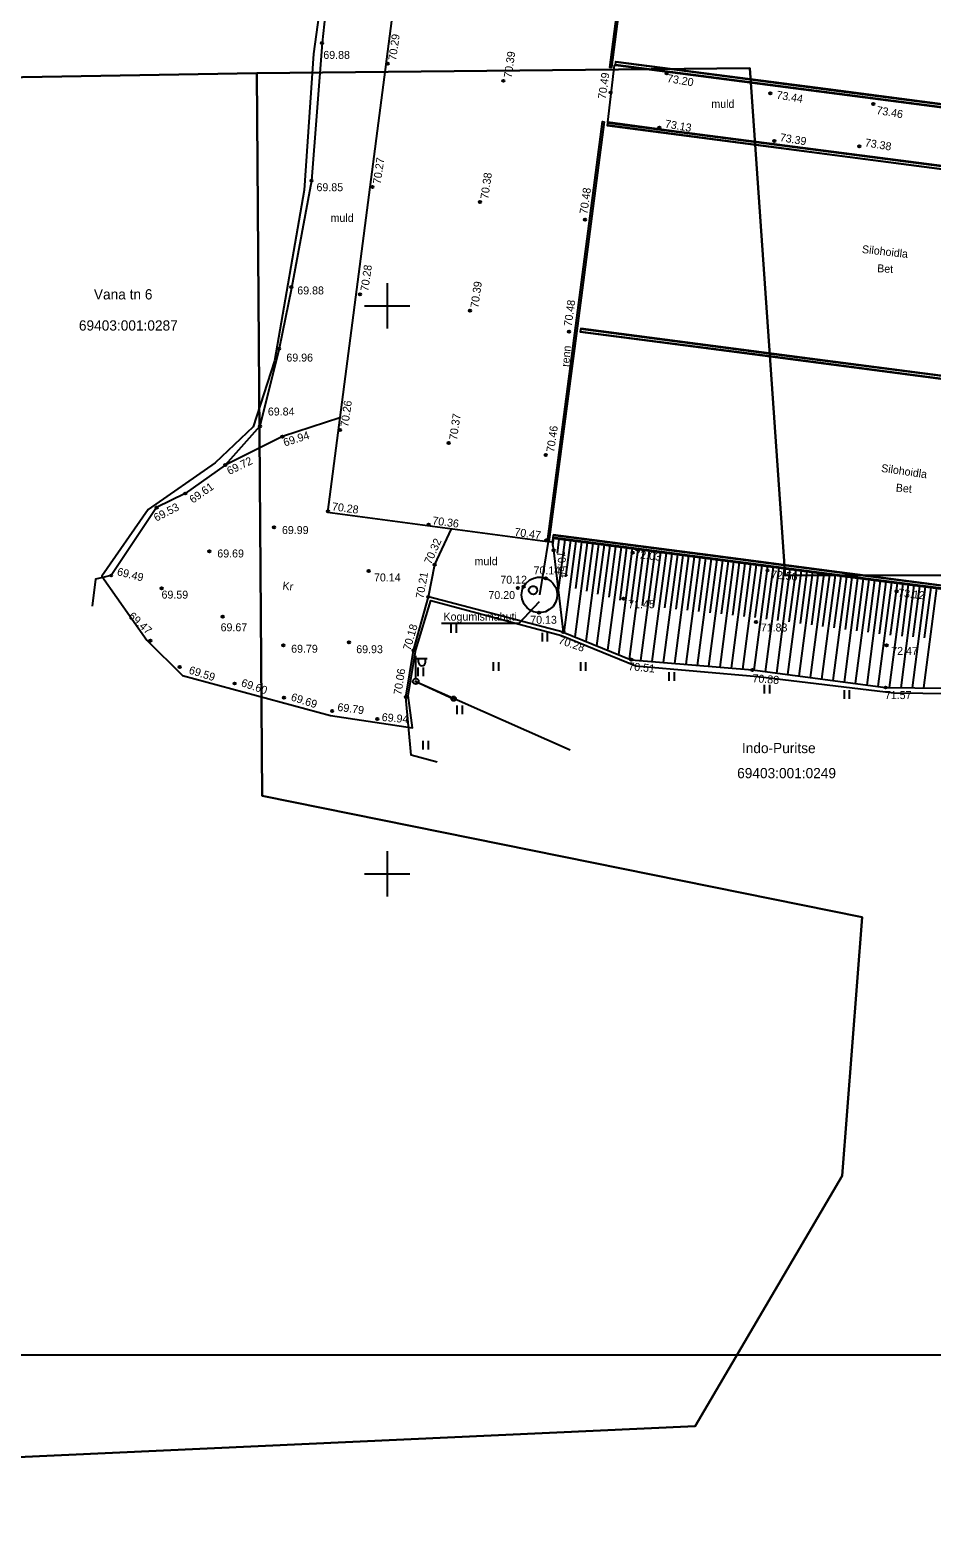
# Model space of a CAD drawing. Extents: x 633672 to 635283, y 6452161 to 6453329.
# Drawn here: x 633868.6 to 633947.9, y 6452291.5 to 6452424.3 of the extents above; entities that cross this region are included whole.
import ezdxf

# ---------------------------------------------------------------- set-up
doc = ezdxf.new("R2010")
doc.units = 0
for name, color, linetype in [('KORGUS-EH2000', 7, 'Continuous'), ('Level 11', 7, 'Continuous'), ('Level 14', 7, 'Continuous'), ('Level 26', 7, 'Continuous'), ('Level 3', 7, 'Continuous'), ('Level 30', 7, 'Continuous'), ('Level 40', 7, 'Continuous'), ('Level 41', 7, 'Continuous'), ('Level 42', 7, 'Continuous'), ('Level 58', 7, 'Continuous'), ('Level 61', 7, 'Continuous'), ('Level 63', 7, 'Continuous')]:
    doc.layers.add(name, color=color, linetype=linetype)

msp = doc.modelspace()

# ---------------------------------------------------------------- linework, layer by layer
at = {"layer": 'KORGUS-EH2000'}
for centre in [(633894.28, 6452423.16), (633900.07, 6452421.34), (633924.61, 6452420.49), (633910.24, 6452419.82), (633919.68, 6452418.79), (633933.72, 6452418.71), (633942.79, 6452417.77), (633923.97, 6452415.71), (633934.08, 6452414.51), (633941.56, 6452414.05), (633893.35, 6452411.02), (633898.72, 6452410.46), (633908.17, 6452409.14), (633917.42, 6452407.59), (633891.58, 6452401.67), (633897.61, 6452401.03), (633907.29, 6452399.57), (633916.02, 6452397.74), (633890.5, 6452396.24), (633888.81, 6452389.4), (633890.79, 6452388.49), (633895.85, 6452389.08), (633905.43, 6452387.93), (633885.76, 6452385.98), (633913.97, 6452386.86), (633882.24, 6452383.48), (633879.72, 6452382.24), (633894.8, 6452381.9), (633890.05, 6452380.51), (633903.65, 6452380.74), (633914, 6452379.35), (633884.36, 6452378.39), (633914.66, 6452378.48), (633921.61, 6452378.27), (633898.39, 6452376.66), (633904.19, 6452377.22), (633933.48, 6452376.7), (633875.72, 6452376.26), (633880.16, 6452375.14), (633911.51, 6452375.16), (633912.01, 6452375.27), (633913.96, 6452376.02), (633903.64, 6452374.38), (633920.81, 6452374.22), (633944.84, 6452374.86), (633885.54, 6452372.64), (633913.37, 6452372.98), (633915.51, 6452371.28), (633932.48, 6452372.17), (633879.17, 6452370.53), (633890.88, 6452370.12), (633896.64, 6452370.38), (633943.96, 6452370.11), (633902.33, 6452369.66), (633921.49, 6452368.84), (633881.75, 6452368.21), (633932.15, 6452367.94), (633886.58, 6452366.75), (633943.88, 6452366.4), (633890.92, 6452365.51), (633901.66, 6452365.56), (633895.17, 6452364.33), (633899.14, 6452363.63)]:
    msp.add_circle(centre, 0.1, dxfattribs=at)
at = {"layer": 'Level 11'}
msp.add_line((633914.18, 6452379.24), (633913.41, 6452374.55), dxfattribs=at)
at = {"layer": 'Level 14'}
msp.add_line((633902.53, 6452366.94), (633916.12, 6452360.91), dxfattribs=at)
at = {"layer": 'Level 26'}
for p, q in [((633902.53, 6452367.19), (633902.53, 6452369.19)), ((633902.53, 6452368.94), (633903.53, 6452368.94)), ((633902.76, 6452368.62), (633902.76, 6452368.94)), ((633903.37, 6452368.62), (633903.37, 6452368.94)), ((633902.53, 6452366.94), (633905.86, 6452365.41))]:
    msp.add_line(p, q, dxfattribs=at)
for centre, radius in [((633902.53, 6452366.94), 0.25), ((633902.53, 6452366.94), 0.0234), ((633905.86, 6452365.41), 0.2)]:
    msp.add_circle(centre, radius, dxfattribs=at)
msp.add_arc((633903.07, 6452368.62), 0.306, 180, 0, dxfattribs=at)
at = {"layer": 'Level 3'}
for points in [[(633924.38, 6452458.24), (633905.02, 6452460.73), (633894.76, 6452381.83), (633914.11, 6452379.25)], [(633924.53, 6452458.22), (633922.16, 6452439.56), (633919.75, 6452420.98), (633919.6, 6452421), (633922.01, 6452439.58), (633924.38, 6452458.24), (633924.53, 6452458.22)], [(633984.59, 6452450.1), (633983.33, 6452440.46), (633982.23, 6452431.85), (633981.02, 6452422.64), (633979.81, 6452413.43), (633926.04, 6452420.41), (633920.09, 6452421.18), (633920.14, 6452421.53), (633938.82, 6452419.11), (633960.74, 6452416.25), (633979.56, 6452413.8), (633980.71, 6452422.68), (633981.88, 6452431.64), (633961.61, 6452434.27), (633943.91, 6452436.58), (633922.44, 6452439.37), (633922.47, 6452439.67), (633981.92, 6452431.96), (633984.26, 6452449.85), (633924.75, 6452457.53), (633924.79, 6452457.83), (633940.83, 6452455.76), (633956.76, 6452453.69), (633984.59, 6452450.1)], [(633924.78, 6452457.78), (633940.82, 6452455.71), (633956.75, 6452453.64), (633984.53, 6452450.05), (633983.28, 6452440.46), (633982.18, 6452431.86), (633980.97, 6452422.65), (633979.77, 6452413.48), (633926.05, 6452420.46), (633920.1, 6452421.23)], [(633920.13, 6452421.49), (633940, 6452418.89), (633960.57, 6452416.23), (633979.6, 6452413.72), (633980.77, 6452422.68), (633981.97, 6452431.69), (633963.72, 6452434.06), (633943.96, 6452436.61), (633922.45, 6452439.42)], [(633919.42, 6452416.18), (633920.01, 6452421.19), (633920.09, 6452421.18)], [(633919.1, 6452416.22), (633916.75, 6452398.25), (633914.25, 6452379.23), (633914.11, 6452379.25), (633916.6, 6452398.27), (633918.95, 6452416.24), (633919.1, 6452416.22)], [(633919.41, 6452416.13), (633925.01, 6452415.38), (633979.17, 6452408.36), (633977.9, 6452398.84), (633976.83, 6452390.28), (633975.56, 6452381.07), (633974.37, 6452371.79), (633955.38, 6452374.28), (633939.15, 6452376.38), (633914.59, 6452379.6)], [(633919.38, 6452415.94), (633939.39, 6452413.3), (633958.3, 6452410.83), (633978.94, 6452408.16), (633977.77, 6452399.29), (633976.6, 6452390.17), (633955.7, 6452392.93), (633936.04, 6452395.47), (633917.03, 6452397.95)], [(633979.22, 6452408.4), (633925.02, 6452415.43), (633919.42, 6452416.18), (633919.37, 6452415.88), (633939.42, 6452413.27), (633959.19, 6452410.69)], [(633917.01, 6452397.76), (633933.05, 6452395.68), (633976.56, 6452389.98), (633975.39, 6452381.08), (633974.18, 6452372.04), (633955.38, 6452374.49), (633939.13, 6452376.58), (633928.44, 6452377.99), (633914.62, 6452379.79)], [(633956.61, 6452392.85), (633937.22, 6452395.37), (633917.04, 6452398), (633917, 6452397.71), (633933.04, 6452395.63), (633976.51, 6452389.94)], [(633914.59, 6452379.55), (633914.54, 6452379.2), (633914.25, 6452379.23)], [(633914.63, 6452379.84), (633914.59, 6452379.55)], [(633914.59, 6452379.55), (633939.14, 6452376.33), (633955.37, 6452374.23)], [(633955.39, 6452374.53), (633939.13, 6452376.63), (633928.45, 6452378.04), (633914.63, 6452379.84)], [(633913.96, 6452376.02), (633914.15, 6452375.93), (633914.43, 6452375.74), (633914.59, 6452375.58), (633914.72, 6452375.4), (633914.84, 6452375.19), (633914.93, 6452374.91), (633914.97, 6452374.55), (633914.94, 6452374.25), (633914.83, 6452373.89), (633914.61, 6452373.54), (633914.28, 6452373.26), (633913.93, 6452373.07), (633913.58, 6452372.99), (633913.21, 6452372.99), (633912.9, 6452373.07), (633912.6, 6452373.21), (633912.32, 6452373.42), (633912.06, 6452373.74), (633911.88, 6452374.18), (633911.83, 6452374.57), (633911.93, 6452375.1), (633912.2, 6452375.56), (633912.56, 6452375.87), (633912.92, 6452376.04), (633913.25, 6452376.11), (633913.54, 6452376.12), (633913.96, 6452376.02)], [(633912.54, 6452375.15), (633912.63, 6452375.26), (633912.77, 6452375.33), (633912.94, 6452375.33), (633913.08, 6452375.26), (633913.19, 6452375.11), (633913.22, 6452374.95), (633913.17, 6452374.78), (633913.05, 6452374.66), (633912.9, 6452374.6), (633912.74, 6452374.62), (633912.63, 6452374.68), (633912.53, 6452374.79), (633912.49, 6452374.94), (633912.49, 6452375.02), (633912.54, 6452375.15)], [(633904.8, 6452372.07), (633911.64, 6452372.07), (633913.42, 6452373.97)]]:
    msp.add_lwpolyline(points, dxfattribs=at)
at = {"layer": 'Level 30'}
for points in [[(633895.84, 6452390.15), (633890.79, 6452388.49), (633885.76, 6452385.98), (633882.24, 6452383.48), (633879.72, 6452382.24), (633875.72, 6452376.26), (633874.34, 6452375.93), (633874.05, 6452373.57)], [(633904.4, 6452359.82), (633902.13, 6452360.44), (633901.66, 6452365.56), (633902.33, 6452369.66), (633903.64, 6452374.38), (633904.19, 6452377.22), (633905.67, 6452380.37)]]:
    msp.add_lwpolyline(points, dxfattribs=at)
at = {"layer": 'Level 40'}
for points in [[(633996.52, 6452334.99), (633959.15, 6452338.55), (633962.66, 6452376.31), (633935.03, 6452376.26), (633931.94, 6452420.93), (633888.55, 6452420.5), (633787.19, 6452418.75), (633784, 6452418.56), (633784.94, 6452450.12), (633807.91, 6452485.09), (633823.6, 6452482.37), (634003.4, 6452460.28)], [(633787.19, 6452418.75), (633888.55, 6452420.5), (633889, 6452356.85), (633941.81, 6452346.18), (633940.06, 6452323.41), (633927.11, 6452301.36), (633794.41, 6452295.27), (633788.96, 6452295.09), (633784, 6452418.56)]]:
    msp.add_lwpolyline(points, close=True, dxfattribs=at)
msp.add_lwpolyline([(633794.41, 6452295.27), (633927.11, 6452301.36), (633940.06, 6452323.41), (633941.81, 6452346.18), (633889, 6452356.85), (633888.55, 6452420.5), (633931.94, 6452420.93), (633935.03, 6452376.26), (633962.66, 6452376.31), (633959.15, 6452338.55), (633958.01, 6452322.57), (633954.37, 6452271.1), (633991.88, 6452265.06), (634005.49, 6452262.97), (634068.91, 6452262.31), (634101.05, 6452262.36), (634168, 6452261.95)], dxfattribs=at)
msp.add_lwpolyline([(633794.41, 6452295.27), (633927.11, 6452301.36), (633940.06, 6452323.41), (633941.81, 6452346.18), (633889, 6452356.85), (633888.55, 6452420.5), (633931.94, 6452420.93), (633935.03, 6452376.26), (633962.66, 6452376.31), (633959.15, 6452338.55), (633958.01, 6452322.57), (633954.37, 6452271.1), (633991.88, 6452265.06), (634005.49, 6452262.97), (634068.91, 6452262.31), (634101.05, 6452262.36), (634168, 6452261.95)], dxfattribs=at)
at = {"layer": 'Level 41'}
for p, q in [((633915.51, 6452371.28), (633903.64, 6452374.38)), ((633905.62, 6452371.96), (633905.62, 6452371.2)), ((633906.07, 6452371.96), (633906.07, 6452371.2)), ((633913.65, 6452371.2), (633913.65, 6452370.44)), ((633914.1, 6452371.2), (633914.1, 6452370.44)), ((633909.34, 6452368.62), (633909.34, 6452367.86)), ((633909.8, 6452368.62), (633909.8, 6452367.86)), ((633917.02, 6452368.62), (633917.02, 6452367.86)), ((633917.47, 6452368.62), (633917.47, 6452367.86)), ((633902.72, 6452368.15), (633902.72, 6452367.39)), ((633903.17, 6452368.15), (633903.17, 6452367.39)), ((633924.81, 6452367.74), (633924.81, 6452366.98)), ((633925.27, 6452367.74), (633925.27, 6452366.98)), ((633933.19, 6452366.63), (633933.19, 6452365.87)), ((633933.65, 6452366.63), (633933.65, 6452365.87)), ((633940.22, 6452366.16), (633940.22, 6452365.4)), ((633940.68, 6452366.16), (633940.68, 6452365.4)), ((633906.15, 6452364.81), (633906.15, 6452364.05)), ((633906.6, 6452364.81), (633906.6, 6452364.05)), ((633903.16, 6452361.71), (633903.16, 6452360.95)), ((633903.61, 6452361.71), (633903.61, 6452360.95))]:
    msp.add_line(p, q, dxfattribs=at)
msp.add_lwpolyline([(633899.52, 6452469.67), (633900.17, 6452461.88), (633898.57, 6452454.16), (633897.03, 6452444.02), (633895.51, 6452434.69), (633894.28, 6452423.16), (633893.35, 6452411.02), (633891.58, 6452401.57), (633890.5, 6452396.24), (633888.81, 6452389.4), (633885.76, 6452385.98)], dxfattribs=at)
at = {"layer": 'Level 42'}
for p, q in [((633914.59, 6452378.91), (633914.67, 6452379.54)), ((633915, 6452378.23), (633915.16, 6452379.47)), ((633915.08, 6452374.96), (633915.66, 6452379.41)), ((633915.6, 6452371.24), (633916.65, 6452379.28)), ((633915.74, 6452376.14), (633916.16, 6452379.34)), ((633916.56, 6452370.85), (633917.64, 6452379.15)), ((633916.61, 6452375.13), (633917.15, 6452379.21)), ((633917.59, 6452374.87), (633918.14, 6452379.08)), ((633917.51, 6452370.46), (633918.63, 6452379.02)), ((633918.47, 6452370.07), (633919.63, 6452378.89)), ((633918.56, 6452374.61), (633919.13, 6452378.95)), ((633919.43, 6452369.68), (633920.62, 6452378.76)), ((633919.54, 6452374.35), (633920.12, 6452378.82)), ((633920.39, 6452369.29), (633921.61, 6452378.63)), ((633920.51, 6452374.09), (633921.11, 6452378.69)), ((633921.34, 6452368.9), (633922.6, 6452378.5)), ((633921.48, 6452373.83), (633922.1, 6452378.56)), ((633922.34, 6452368.77), (633923.59, 6452378.37)), ((633922.47, 6452373.62), (633923.1, 6452378.43)), ((633923.33, 6452368.69), (633924.58, 6452378.24)), ((633923.46, 6452373.52), (633924.09, 6452378.3)), ((633924.33, 6452368.6), (633925.58, 6452378.11)), ((633924.46, 6452373.41), (633925.08, 6452378.17)), ((633925.33, 6452368.52), (633926.57, 6452377.98)), ((633925.45, 6452373.3), (633926.07, 6452378.04)), ((633926.33, 6452368.44), (633927.56, 6452377.85)), ((633926.44, 6452373.2), (633927.06, 6452377.91)), ((633927.44, 6452373.09), (633928.05, 6452377.79)), ((633927.32, 6452368.35), (633928.55, 6452377.72)), ((633928.32, 6452368.27), (633929.54, 6452377.59)), ((633928.43, 6452372.98), (633929.05, 6452377.66)), ((633929.32, 6452368.18), (633930.53, 6452377.46)), ((633929.43, 6452372.88), (633930.04, 6452377.53)), ((633930.32, 6452368.1), (633931.52, 6452377.33)), ((633930.42, 6452372.77), (633931.03, 6452377.4)), ((633931.31, 6452368.01), (633932.52, 6452377.2)), ((633931.42, 6452372.66), (633932.02, 6452377.27)), ((633932.31, 6452367.92), (633933.51, 6452377.07)), ((633932.41, 6452372.55), (633933.01, 6452377.14)), ((633933.3, 6452367.79), (633934.5, 6452376.94)), ((633933.4, 6452372.43), (633934, 6452377.01)), ((633934.29, 6452367.66), (633935.49, 6452376.81)), ((633934.4, 6452372.3), (633934.99, 6452376.88)), ((633935.28, 6452367.53), (633936.48, 6452376.68)), ((633935.39, 6452372.17), (633935.99, 6452376.75)), ((633936.28, 6452367.4), (633937.47, 6452376.55)), ((633936.38, 6452372.04), (633936.98, 6452376.62)), ((633937.37, 6452371.91), (633937.97, 6452376.49)), ((633937.27, 6452367.27), (633938.47, 6452376.42)), ((633938.27, 6452367.14), (633939.46, 6452376.29)), ((633938.36, 6452371.78), (633938.96, 6452376.36)), ((633939.26, 6452367.01), (633940.45, 6452376.16)), ((633939.36, 6452371.65), (633939.95, 6452376.23)), ((633940.25, 6452366.88), (633941.44, 6452376.04)), ((633940.35, 6452371.52), (633940.94, 6452376.1)), ((633941.24, 6452366.74), (633942.43, 6452375.91)), ((633941.34, 6452371.39), (633941.94, 6452375.97)), ((633942.24, 6452366.61), (633943.42, 6452375.78)), ((633942.33, 6452371.26), (633942.93, 6452375.84)), ((633943.23, 6452366.48), (633944.42, 6452375.65)), ((633943.33, 6452371.13), (633943.92, 6452375.71)), ((633944.22, 6452366.39), (633945.41, 6452375.52)), ((633944.32, 6452371), (633944.91, 6452375.59)), ((633945.23, 6452366.38), (633946.4, 6452375.39)), ((633945.32, 6452370.92), (633945.9, 6452375.46)), ((633946.24, 6452366.37), (633947.39, 6452375.26)), ((633946.31, 6452370.85), (633946.89, 6452375.33)), ((633947.24, 6452366.36), (633948.38, 6452375.14)), ((633947.31, 6452370.78), (633947.89, 6452375.2))]:
    msp.add_line(p, q, dxfattribs=at)
msp.add_lwpolyline([(633914.54, 6452379.2), (633914.66, 6452378.48), (633915.51, 6452371.28), (633921.49, 6452368.84), (633932.15, 6452367.94), (633943.88, 6452366.4), (633954.18, 6452366.29), (633963.39, 6452364.12), (633964.94, 6452367.77), (633965.95, 6452372.86)], dxfattribs=at)
at = {"layer": 'Level 58'}
msp.add_lwpolyline([(634099.34, 6452307.62), (633814.34, 6452307.62), (633814.34, 6452512.62), (634099.34, 6452512.62)], close=True, dxfattribs=at)
at = {"layer": 'Level 61'}
msp.add_lwpolyline([(633896.35, 6452442.64), (633893.54, 6452422.21), (633892.71, 6452410.2), (633890.08, 6452395.15), (633888.23, 6452389.35), (633884.88, 6452386.18), (633878.97, 6452382.06), (633874.91, 6452376.21), (633878.85, 6452370.56), (633881.99, 6452367.46), (633895.01, 6452363.93), (633902.24, 6452362.86), (633901.85, 6452365.7), (633902.53, 6452369.73), (633903.85, 6452374.06), (633915.35, 6452370.98), (633921.89, 6452368.32), (633932.64, 6452367.37), (633944.59, 6452365.93), (633954.8, 6452365.81)], dxfattribs=at)
at = {"layer": 'Level 63'}
for p, q in [((633900, 6452402), (633900, 6452398)), ((633898, 6452400), (633902, 6452400)), ((633900, 6452352), (633900, 6452348)), ((633898, 6452350), (633902, 6452350))]:
    msp.add_line(p, q, dxfattribs=at)

# ---------------------------------------------------------------- texts
at = {"layer": 'KORGUS-EH2000'}
for s, rotation, p in [('70.29', 81.8091, (633900.79, 6452421.57)), ('70.39', 81.8091, (633910.96, 6452420.04)), ('70.49', 81.8091, (633919.24, 6452418.17)), ('73.20', 350.4509, (633924.6, 6452419.72)), ('73.44', 350.4509, (633934.23, 6452418.26)), ('73.46', 350.4509, (633943.03, 6452416.91)), ('73.13', 350.4509, (633924.42, 6452415.71)), ('73.39', 350.4509, (633934.53, 6452414.52)), ('73.38', 350.4509, (633942.01, 6452414.06)), ('70.27', 81.8091, (633899.44, 6452410.69)), ('70.38', 81.8091, (633908.9, 6452409.37)), ('70.48', 81.8091, (633917.62, 6452408.04)), ('70.28', 81.8091, (633898.34, 6452401.25)), ('70.39', 81.8091, (633908.02, 6452399.79)), ('70.48', 81.8091, (633916.24, 6452398.16)), ('70.26', 81.8091, (633896.58, 6452389.3)), ('70.37', 81.8091, (633906.15, 6452388.15)), ('69.94', 17.6733, (633891, 6452387.61)), ('70.46', 81.8091, (633914.7, 6452387.08)), ('69.72', 25.8305, (633886.12, 6452385.1)), ('69.61', 35.0738, (633882.91, 6452382.58)), ('69.53', 27.2417, (633879.69, 6452380.99)), ('70.28', 352.3983, (633895.12, 6452382.01)), ('70.36', 352.5093, (633903.95, 6452380.77)), ('70.47', 352.1083, (633911.17, 6452379.77)), ('70.32', 66.218, (633903.87, 6452377.19)), ('70.54', 277.6132, (633914.93, 6452378.35)), ('72.03', 353.7655, (633921.73, 6452377.81)), ('69.49', 345.9638, (633876.19, 6452376.3)), ('70.21', 79.8245, (633903.2, 6452374.19)), ('72.50', 353.7655, (633933.76, 6452376.03)), ('73.12', 353.7655, (633944.95, 6452374.41)), ('69.59', 359.7484, (633880.15, 6452374.23)), ('69.47', 317.4896, (633877.18, 6452372.6)), ('70.18', 73.8108, (633902.05, 6452369.61)), ('70.28', 341.0668, (633915.03, 6452370.29)), ('70.51', 354.4996, (633921.21, 6452367.93)), ('69.59', 342.7256, (633882.5, 6452367.64)), ('69.60', 341.4189, (633887.1, 6452366.53)), ('70.06', 80.9097, (633901.25, 6452365.7)), ('70.88', 355.6317, (633932.14, 6452366.88)), ('69.69', 342.362, (633891.48, 6452365.27)), ('69.79', 352.3835, (633895.6, 6452364.35)), ('69.94', 354.8056, (633899.51, 6452363.46))]:
    msp.add_text(s, height=0.7, rotation=rotation, dxfattribs=at).set_placement(p)
for s, p in [('69.88', (633894.39, 6452421.75)), ('69.85', (633893.79, 6452410.1)), ('69.88', (633892.1, 6452401.01)), ('69.96', (633891.14, 6452395.1)), ('69.84', (633889.51, 6452390.35)), ('69.99', (633890.75, 6452379.91)), ('69.69', (633885.06, 6452377.85)), ('70.14', (633898.85, 6452375.74)), ('70.14', (633912.89, 6452376.36)), ('70.12', (633909.97, 6452375.54)), ('70.20', (633908.92, 6452374.19)), ('71.45', (633921.22, 6452373.38)), ('70.13', (633912.6, 6452372.01)), ('69.67', (633885.35, 6452371.35)), ('71.83', (633932.89, 6452371.33)), ('69.79', (633891.56, 6452369.46)), ('69.93', (633897.29, 6452369.42)), ('72.47', (633944.37, 6452369.27)), ('71.57', (633943.81, 6452365.38))]:
    msp.add_text(s, height=0.7, dxfattribs=at).set_placement(p)
at = {"layer": 'Level 3'}
for s, rotation, p in [('Silohoidla', 353.8296, (633941.77, 6452404.66)), ('Bet', 356.8781, (633943.12, 6452402.97)), ('renn', 84.6676, (633916.02, 6452394.61)), ('Silohoidla', 351.8834, (633943.45, 6452385.39)), ('Bet', 354.9319, (633944.75, 6452383.66))]:
    msp.add_text(s, height=0.7, rotation=rotation, dxfattribs=at).set_placement(p)
msp.add_text('Kogumismahuti', height=0.7, dxfattribs=at).set_placement((633904.97, 6452372.29))
at = {"layer": 'Level 30'}
msp.add_text('Kr', height=0.7, rotation=353.5533, dxfattribs=at).set_placement((633890.77, 6452375.03))
at = {"layer": 'Level 40'}
for s, p in [('Vana tn 6', (633874.2, 6452400.57)), ('69403:001:0287', (633872.88, 6452397.83)), ('Indo-Puritse', (633931.23, 6452360.62)), ('69403:001:0249', (633930.81, 6452358.41))]:
    msp.add_text(s, height=0.9, dxfattribs=at).set_placement(p)
at = {"layer": 'Level 41'}
for p in [(633928.54, 6452417.44), (633895.03, 6452407.4), (633907.7, 6452377.17)]:
    msp.add_text('muld', height=0.7, dxfattribs=at).set_placement(p)

doc.saveas('drawing.dxf')
